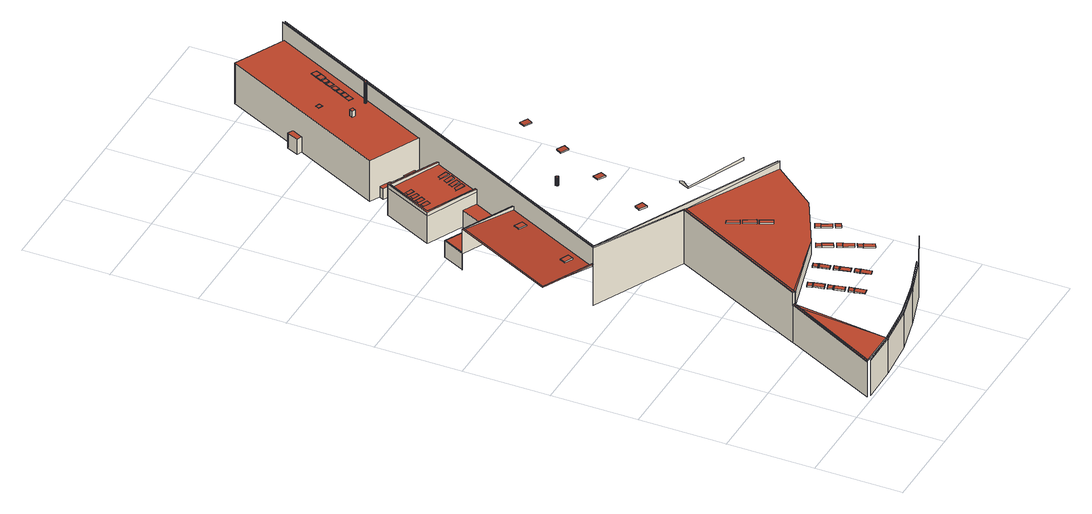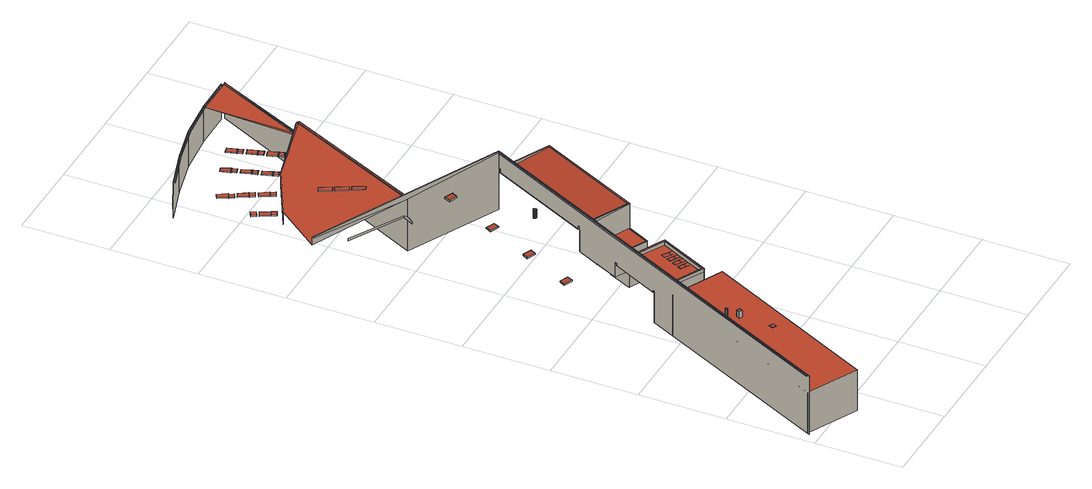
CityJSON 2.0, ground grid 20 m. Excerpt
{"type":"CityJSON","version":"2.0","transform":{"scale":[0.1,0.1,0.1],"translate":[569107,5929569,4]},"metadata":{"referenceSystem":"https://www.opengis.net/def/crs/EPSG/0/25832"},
"CityObjects":{
"building1":{"type":"Building","attributes":{"Grundfläche 2D":"9472.435403","Grundhöhe NN":"4.618"},"children":["building1-1","building1-2","building1-3","building1-4","building1-5","building1-6","building1-7","building1-8","building1-9","building1-10","building1-11","building1-12","building1-13","building1-14","building1-15","building1-16","building1-17","building1-18","building1-19","building1-20","building1-21","building1-22","building1-23","building1-24","building1-25","building1-26","building1-27","building1-28","building1-29","building1-30","building1-31","building1-32","building1-33","building1-34","building1-35","building1-36","building1-37","building1-38","building1-39","building1-40"],"geometry":[{"type":"MultiSurface","lod":"3","boundaries":[[[0,1,2,3]],[[4,5,6,2,7]],[[8,9,10,11]],[[1,0,12,13,14,15]],[[12,0,3,16,13]],[[9,8,17,18]],[[1,15,14,19,20,21,22,4,7,2]],[[23,24,25,26,6,5,27]],[[28,26,25,24,29,30]],[[9,31,32,10]],[[16,33,34,13]],[[35,19,14,13]],[[23,27,5,4,22,21]],[[31,9,18,36]],[[37,38,39,40]],[[40,39,23,21]],[[19,35,20]],[[40,21,20,35,41]],[[42,43,44,45]],[[41,46,47,40]],[[31,48,49,32]],[[33,50,51,34]],[[39,52,53,29,24,23]],[[48,31,36,54]],[[45,44,55,56,57,58,59,60]],[[41,35,61,46]],[[43,42,62,63]],[[64,65,66,67]],[[48,68,69,49]],[[70,51,50,71,72,73]],[[38,37,74,66]],[[37,40,47,75,76,77,74]],[[66,74,67]],[[39,38,66,65,52]],[[68,48,54,78]],[[79,80,81,82]],[[79,82,83,84,85,86,87]],[[52,65,64,88,53]],[[56,55,63,62]],[[85,84,58,57]],[[89,90,81,80]],[[91,92,89,80,79,87,86]],[[68,93,94,69]],[[95,96,76,75,47,46,97]],[[46,61,98,97]],[[99,100,101,102,103,104,105]],[[100,106,107,108]],[[109,110,111,112]],[[113,114,67,74,77,115]],[[116,117,90,89,118]],[[112,119,120,109]],[[116,121,102,101,100,108,122,117]],[[123,118,89,92]],[[124,125,126,127,128]],[[106,100,99,129]],[[130,131,132,133,120,119,103,102,121,123,92,91,86,85,57,56,62,42,45,60,134,88,64,135,136,137,138,139]],[[118,123,121,116]],[[99,105,104,103,119,112,111,132,131,129]],[[113,115,77,76,96,95]],[[140,141,142,143,144,145,146,147,148,149]],[[110,109,120,133]],[[150,151,152,153,127,126,154]],[[106,130,139,107]],[[146,155,156,147]],[[132,111,110,133]],[[106,129,131,130]],[[137,136,135,64,67,157,158,159]]],"semantics":{"surfaces":[{"type":"WallSurface"},{"type":"RoofSurface"}],"values":[0,1,0,1,0,0,0,0,0,0,0,1,1,0,0,0,1,0,0,1,0,0,0,0,1,0,1,0,0,0,1,0,0,0,0,0,0,0,0,0,0,1,0,1,0,0,0,0,0,0,0,0,0,0,0,0,1,1,0,0,1,0,0,0,0,0,0]}}]},
"building1-1":{"type":"BuildingInstallation","parents":["building1"],"geometry":[{"type":"MultiSurface","lod":"3","boundaries":[[[160,161,162,163]],[[163,162,164,165]],[[160,163,165,166]],[[161,160,166,167]],[[162,161,167,164]]],"semantics":{"surfaces":[{"type":"RoofSurface"},{"type":"WallSurface"}],"values":[0,1,1,1,1]}}]},
"building1-2":{"type":"BuildingInstallation","parents":["building1"],"geometry":[{"type":"MultiSurface","lod":"3","boundaries":[[[168,169,170,171]],[[169,168,172,173]],[[170,169,173,174]],[[171,170,174,175]],[[172,168,171,175]]],"semantics":{"surfaces":[{"type":"RoofSurface"},{"type":"WallSurface"}],"values":[0,1,1,1,1]}}]},
"building1-3":{"type":"BuildingInstallation","parents":["building1"],"geometry":[{"type":"MultiSurface","lod":"3","boundaries":[[[176,177,178,179]],[[178,177,180,181]],[[182,179,178,181]],[[176,179,182,183]],[[177,176,183,180]]],"semantics":{"surfaces":[{"type":"RoofSurface"},{"type":"WallSurface"}],"values":[0,1,1,1,1]}}]},
"building1-4":{"type":"BuildingInstallation","parents":["building1"],"geometry":[{"type":"MultiSurface","lod":"3","boundaries":[[[184,185,186,187]],[[187,186,188,189]],[[184,187,189,190]],[[185,184,190,191]],[[186,185,191,188]]],"semantics":{"surfaces":[{"type":"RoofSurface"},{"type":"WallSurface"}],"values":[0,1,1,1,1]}}]},
"building1-5":{"type":"BuildingInstallation","parents":["building1"],"geometry":[{"type":"MultiSurface","lod":"3","boundaries":[[[192,193,194,195,196]],[[195,194,197,198]],[[199,200,192,196,195,198]],[[193,192,200,201]],[[194,193,201,197]]],"semantics":{"surfaces":[{"type":"RoofSurface"},{"type":"WallSurface"}],"values":[0,1,1,1,1]}}]},
"building1-6":{"type":"BuildingInstallation","parents":["building1"],"geometry":[{"type":"MultiSurface","lod":"3","boundaries":[[[202,203,204,205]],[[205,204,206,207]],[[202,205,207,208]],[[203,202,208,209]],[[204,203,209,206]]],"semantics":{"surfaces":[{"type":"RoofSurface"},{"type":"WallSurface"}],"values":[0,1,1,1,1]}}]},
"building1-7":{"type":"BuildingInstallation","parents":["building1"],"geometry":[{"type":"MultiSurface","lod":"3","boundaries":[[[210,211,212,213]],[[213,212,214,215]],[[215,216,210,213]],[[211,210,216,217]],[[217,214,212,211]]],"semantics":{"surfaces":[{"type":"RoofSurface"},{"type":"WallSurface"}],"values":[0,1,1,1,1]}}]},
"building1-8":{"type":"BuildingInstallation","parents":["building1"],"geometry":[{"type":"MultiSurface","lod":"3","boundaries":[[[218,219,220,221,222,223]],[[221,220,224,225]],[[226,223,222,221,225,227]],[[218,223,226,228]],[[224,220,219,218,228,229]]],"semantics":{"surfaces":[{"type":"RoofSurface"},{"type":"WallSurface"}],"values":[0,1,1,1,1]}}]},
"building1-9":{"type":"BuildingInstallation","parents":["building1"],"geometry":[{"type":"MultiSurface","lod":"3","boundaries":[[[230,231,232,233,234]],[[235,236,232,231]],[[233,232,236,237]],[[230,234,233,237,238]],[[238,235,231,230]]],"semantics":{"surfaces":[{"type":"RoofSurface"},{"type":"WallSurface"}],"values":[0,1,1,1,1]}}]},
"building1-10":{"type":"BuildingInstallation","parents":["building1"],"geometry":[{"type":"MultiSurface","lod":"3","boundaries":[[[239,240,241,242]],[[241,240,243,244]],[[242,241,244,245]],[[239,242,245,246]],[[240,239,246,243]]],"semantics":{"surfaces":[{"type":"RoofSurface"},{"type":"WallSurface"}],"values":[0,1,1,1,1]}}]},
"building1-11":{"type":"BuildingInstallation","parents":["building1"],"geometry":[{"type":"MultiSurface","lod":"3","boundaries":[[[247,248,249,250]],[[248,247,251,252]],[[249,248,252,253]],[[250,249,253,254]],[[247,250,254,251]]],"semantics":{"surfaces":[{"type":"RoofSurface"},{"type":"WallSurface"}],"values":[0,1,1,1,1]}}]},
"building1-12":{"type":"BuildingInstallation","parents":["building1"],"geometry":[{"type":"MultiSurface","lod":"3","boundaries":[[[255,256,257,258]],[[255,258,259,260]],[[258,257,261,259]],[[256,255,260,262]],[[257,256,262,261]]],"semantics":{"surfaces":[{"type":"RoofSurface"},{"type":"WallSurface"}],"values":[0,1,1,1,1]}}]},
"building1-13":{"type":"BuildingInstallation","parents":["building1"],"geometry":[{"type":"MultiSurface","lod":"3","boundaries":[[[263,264,265,266]],[[266,265,267,268]],[[263,266,268,269]],[[264,263,269,270]],[[265,264,270,267]]],"semantics":{"surfaces":[{"type":"RoofSurface"},{"type":"WallSurface"}],"values":[0,1,1,1,1]}}]},
"building1-14":{"type":"BuildingInstallation","parents":["building1"],"geometry":[{"type":"MultiSurface","lod":"3","boundaries":[[[271,272,273,274]],[[274,273,275,276]],[[271,274,276,277]],[[272,271,277,278]],[[273,272,278,275]]],"semantics":{"surfaces":[{"type":"RoofSurface"},{"type":"WallSurface"}],"values":[0,1,1,1,1]}}]},
"building1-15":{"type":"BuildingInstallation","parents":["building1"],"geometry":[{"type":"MultiSurface","lod":"3","boundaries":[[[279,280,281,282]],[[282,281,283,284]],[[279,282,284,285]],[[280,279,285,286]],[[281,280,286,283]]],"semantics":{"surfaces":[{"type":"RoofSurface"},{"type":"WallSurface"}],"values":[0,1,1,1,1]}}]},
"building1-16":{"type":"BuildingInstallation","parents":["building1"],"geometry":[{"type":"MultiSurface","lod":"3","boundaries":[[[287,288,289,290]],[[290,289,291,292]],[[287,290,292,293]],[[288,287,293,294]],[[289,288,294,291]]],"semantics":{"surfaces":[{"type":"RoofSurface"},{"type":"WallSurface"}],"values":[0,1,1,1,1]}}]},
"building1-17":{"type":"BuildingInstallation","parents":["building1"],"geometry":[{"type":"MultiSurface","lod":"3","boundaries":[[[295,296,297,298]],[[296,295,299,300]],[[301,297,296,300]],[[302,298,297,301,303]],[[302,299,295,298]]],"semantics":{"surfaces":[{"type":"RoofSurface"},{"type":"WallSurface"}],"values":[0,1,1,1,1]}}]},
"building1-18":{"type":"BuildingInstallation","parents":["building1"],"geometry":[{"type":"MultiSurface","lod":"3","boundaries":[[[304,305,306,307,308]],[[305,304,309,310]],[[306,305,310,311]],[[307,306,311,312]],[[308,307,312,313]],[[304,308,313,309]]],"semantics":{"surfaces":[{"type":"RoofSurface"},{"type":"WallSurface"}],"values":[0,1,1,1,1,1]}}]},
"building1-19":{"type":"BuildingInstallation","parents":["building1"],"geometry":[{"type":"MultiSurface","lod":"3","boundaries":[[[314,315,316,123,317,318]],[[87,314,318,79]],[[87,319,315,314]],[[91,316,320]],[[316,315,320]],[[315,319,320]],[[92,123,316,91]],[[80,317,123,92,89]],[[80,79,318,317]]],"semantics":{"surfaces":[{"type":"RoofSurface"},{"type":"WallSurface"}],"values":[0,1,1,1,1,1,1,1,1]}}]},
"building1-20":{"type":"BuildingInstallation","parents":["building1"],"geometry":[{"type":"MultiSurface","lod":"3","boundaries":[[[321,322,323,324,325,326]],[[327,324,323,328]],[[327,329,330,326,325,324]],[[330,331,321,326]],[[323,322,321,331,332,328]]],"semantics":{"surfaces":[{"type":"RoofSurface"},{"type":"WallSurface"}],"values":[0,1,1,1,1]}}]},
"building1-21":{"type":"BuildingInstallation","parents":["building1"],"geometry":[{"type":"MultiSurface","lod":"3","boundaries":[[[333,334,335,336,337]],[[338,339,335,334,333]],[[336,335,339,340]],[[340,341,337,336]],[[341,338,333,337]]],"semantics":{"surfaces":[{"type":"RoofSurface"},{"type":"WallSurface"}],"values":[0,1,1,1,1]}}]},
"building1-22":{"type":"BuildingInstallation","parents":["building1"],"geometry":[{"type":"MultiSurface","lod":"3","boundaries":[[[342,343,344,345,346]],[[347,348,343,342]],[[348,349,350,345,344,343]],[[350,351,346,345]],[[351,347,342,346]]],"semantics":{"surfaces":[{"type":"RoofSurface"},{"type":"WallSurface"}],"values":[0,1,1,1,1]}}]},
"building1-23":{"type":"BuildingInstallation","parents":["building1"],"geometry":[{"type":"MultiSurface","lod":"3","boundaries":[[[352,353,354,355,356]],[[354,353,357,358]],[[355,354,358,359]],[[356,355,359,360]],[[352,356,360,361]],[[353,352,361,357]]],"semantics":{"surfaces":[{"type":"RoofSurface"},{"type":"WallSurface"}],"values":[0,1,1,1,1,1]}}]},
"building1-24":{"type":"BuildingInstallation","parents":["building1"],"geometry":[{"type":"MultiSurface","lod":"3","boundaries":[[[362,363,364,365]],[[366,367,365,364]],[[362,365,367,368]],[[363,362,368,369]],[[369,366,364,363]]],"semantics":{"surfaces":[{"type":"RoofSurface"},{"type":"WallSurface"}],"values":[0,1,1,1,1]}}]},
"building1-25":{"type":"BuildingInstallation","parents":["building1"],"geometry":[{"type":"MultiSurface","lod":"3","boundaries":[[[370,371,372,373,374]],[[375,376,372,371]],[[376,377,373,372]],[[378,379,375,371,370,374]],[[374,373,377,378]]],"semantics":{"surfaces":[{"type":"RoofSurface"},{"type":"WallSurface"}],"values":[0,1,1,1,1]}}]},
"building1-26":{"type":"BuildingInstallation","parents":["building1"],"geometry":[{"type":"MultiSurface","lod":"3","boundaries":[[[380,381,382,383]],[[383,382,384]],[[380,383,384,385]],[[380,385,381]]],"semantics":{"surfaces":[{"type":"RoofSurface"},{"type":"WallSurface"}],"values":[0,1,1,1]}}]},
"building1-27":{"type":"BuildingInstallation","parents":["building1"],"geometry":[{"type":"MultiSurface","lod":"3","boundaries":[[[386,387,388,389,390,391,392,393,394,395,396,397,398,399,400,401,402,403,404,405,406,407,408,409,410,411,412]],[[413,414,388,387]],[[414,415,389,388]],[[415,416,390,389]],[[417,413,387,386]],[[416,418,391,390]],[[418,419,392,391]],[[419,420,393,392]],[[420,421,394,393]],[[421,422,395,394]],[[422,423,396,395]],[[423,424,397,396]],[[424,425,398,397]],[[425,426,399,398]],[[426,427,400,399]],[[427,428,401,400]],[[428,429,402,401]],[[429,430,403,402]],[[430,431,404,403]],[[431,432,405,404]],[[432,433,406,405]],[[433,434,407,406]],[[434,435,408,407]],[[435,436,409,408]],[[436,437,410,409]],[[437,438,411,410]],[[438,439,412,411]],[[439,417,386,412]]],"semantics":{"surfaces":[{"type":"RoofSurface"},{"type":"WallSurface"}],"values":[0,1,1,1,1,1,1,1,1,1,1,1,1,1,1,1,1,1,1,1,1,1,1,1,1,1,1,1]}}]},
"building1-28":{"type":"BuildingInstallation","parents":["building1"],"geometry":[{"type":"MultiSurface","lod":"3","boundaries":[[[440,441,442,443]],[[443,442,444]],[[440,443,444,445]],[[440,445,441]]],"semantics":{"surfaces":[{"type":"RoofSurface"},{"type":"WallSurface"}],"values":[0,1,1,1]}}]},
"building1-29":{"type":"BuildingInstallation","parents":["building1"],"geometry":[{"type":"MultiSurface","lod":"3","boundaries":[[[446,447,448,449]],[[449,448,450,451]],[[446,449,451,452]],[[447,446,452,453]],[[448,447,453,450]]],"semantics":{"surfaces":[{"type":"RoofSurface"},{"type":"WallSurface"}],"values":[0,1,1,1,1]}}]},
"building1-30":{"type":"BuildingInstallation","parents":["building1"],"geometry":[{"type":"MultiSurface","lod":"3","boundaries":[[[454,455,456,457]],[[456,455,458,459]],[[457,456,459,460]],[[454,457,460,461]],[[455,454,461,458]]],"semantics":{"surfaces":[{"type":"RoofSurface"},{"type":"WallSurface"}],"values":[0,1,1,1,1]}}]},
"building1-31":{"type":"BuildingInstallation","parents":["building1"],"geometry":[{"type":"MultiSurface","lod":"3","boundaries":[[[462,463,464,465]],[[466,467,463,462]],[[467,468,464,463]],[[468,469,465,464]],[[469,466,462,465]]],"semantics":{"surfaces":[{"type":"RoofSurface"},{"type":"WallSurface"}],"values":[0,1,1,1,1]}}]},
"building1-32":{"type":"BuildingInstallation","parents":["building1"],"geometry":[{"type":"MultiSurface","lod":"3","boundaries":[[[470,471,472,473]],[[473,472,474]],[[470,473,474,475]],[[470,475,471]]],"semantics":{"surfaces":[{"type":"RoofSurface"},{"type":"WallSurface"}],"values":[0,1,1,1]}}]},
"building1-33":{"type":"BuildingInstallation","parents":["building1"],"geometry":[{"type":"MultiSurface","lod":"3","boundaries":[[[476,477,478,479]],[[479,478,480]],[[480,481,476,479]],[[476,481,477]]],"semantics":{"surfaces":[{"type":"RoofSurface"},{"type":"WallSurface"}],"values":[0,1,1,1]}}]},
"building1-34":{"type":"BuildingInstallation","parents":["building1"],"geometry":[{"type":"MultiSurface","lod":"3","boundaries":[[[482,483,484,485]],[[485,484,486,487]],[[482,485,487,488]],[[483,482,488,489]],[[484,483,489,486]]],"semantics":{"surfaces":[{"type":"RoofSurface"},{"type":"WallSurface"}],"values":[0,1,1,1,1]}}]},
"building1-35":{"type":"BuildingInstallation","parents":["building1"],"geometry":[{"type":"MultiSurface","lod":"3","boundaries":[[[490,491,492,493]],[[493,492,494]],[[494,495,490,493]],[[490,495,491]]],"semantics":{"surfaces":[{"type":"RoofSurface"},{"type":"WallSurface"}],"values":[0,1,1,1]}}]},
"building1-36":{"type":"BuildingInstallation","parents":["building1"],"geometry":[{"type":"MultiSurface","lod":"3","boundaries":[[[496,497,498,499]],[[499,498,500]],[[496,499,500,501]],[[501,497,496]]],"semantics":{"surfaces":[{"type":"RoofSurface"},{"type":"WallSurface"}],"values":[0,1,1,1]}}]},
"building1-37":{"type":"BuildingInstallation","parents":["building1"],"geometry":[{"type":"MultiSurface","lod":"3","boundaries":[[[502,503,504,505]],[[506,505,504]],[[502,505,506,507]],[[502,507,503]]],"semantics":{"surfaces":[{"type":"RoofSurface"},{"type":"WallSurface"}],"values":[0,1,1,1]}}]},
"building1-38":{"type":"BuildingInstallation","parents":["building1"],"geometry":[{"type":"MultiSurface","lod":"3","boundaries":[[[508,509,510,511]],[[511,510,512]],[[512,513,508,511]],[[513,509,508]]],"semantics":{"surfaces":[{"type":"RoofSurface"},{"type":"WallSurface"}],"values":[0,1,1,1]}}]},
"building1-39":{"type":"BuildingInstallation","parents":["building1"],"geometry":[{"type":"MultiSurface","lod":"3","boundaries":[[[514,515,516,517]],[[517,516,518,519]],[[514,517,519,520]],[[515,514,520,521]],[[516,515,521,518]]],"semantics":{"surfaces":[{"type":"RoofSurface"},{"type":"WallSurface"}],"values":[0,1,1,1,1]}}]},
"building1-40":{"type":"BuildingInstallation","parents":["building1"],"geometry":[{"type":"MultiSurface","lod":"3","boundaries":[[[522,523,524,525]],[[525,524,526,527]],[[522,525,527,528]],[[523,522,528,529]],[[524,523,529,526]]],"semantics":{"surfaces":[{"type":"RoofSurface"},{"type":"WallSurface"}],"values":[0,1,1,1,1]}}]},
"building2":{"type":"Building","attributes":{"Grundfläche 2D":"587.861139","Grundhöhe NN":"4.744"},"children":["building2-1","building2-2","building2-3","building2-4","building2-5","building2-6","building2-7","building2-8","building2-9","building2-10","building2-11"],"geometry":[{"type":"Solid","lod":"3","boundaries":[[[[530,531,532,533]],[[534,535,536,537]],[[538,539,540,541]],[[542,543,544,545]],[[532,531,546,547]],[[544,548,549,533,532,547,550,545]],[[536,535,551,552,540,539,553,554,530,533,549,555]],[[531,530,554,546]],[[537,536,555,556]],[[534,537,556,557]],[[535,534,557,551]],[[541,540,552,558]],[[538,541,558,559]],[[539,538,559,553]],[[542,545,550,560]],[[543,542,560,561]],[[544,543,561,548]],[[549,548,561,560,550,547,546,554,553,559,558,552,551,557,556,555]]]],"semantics":{"surfaces":[{"type":"RoofSurface"},{"type":"WallSurface"},{"type":"GroundSurface"}],"values":[[0,0,0,0,1,1,1,1,1,1,1,1,1,1,1,1,1,2]]}}]},
"building2-1":{"type":"BuildingInstallation","parents":["building2"],"geometry":[{"type":"MultiSurface","lod":"3","boundaries":[[[562,563,564,565]],[[562,565,566,567]],[[563,562,567,568]],[[565,564,569,566]],[[564,563,568,569]]],"semantics":{"surfaces":[{"type":"RoofSurface"},{"type":"WallSurface"}],"values":[0,1,1,1,1]}}]},
"building2-2":{"type":"BuildingInstallation","parents":["building2"],"geometry":[{"type":"MultiSurface","lod":"3","boundaries":[[[570,571,572,573]],[[570,573,574,575]],[[573,572,576,574]],[[571,570,575,577]],[[572,571,577,576]]],"semantics":{"surfaces":[{"type":"RoofSurface"},{"type":"WallSurface"}],"values":[0,1,1,1,1]}}]},
"building2-3":{"type":"BuildingInstallation","parents":["building2"],"geometry":[{"type":"MultiSurface","lod":"3","boundaries":[[[578,579,580,581]],[[581,580,582,583]],[[578,581,583,584]],[[579,578,584,585]],[[580,579,585,582]]],"semantics":{"surfaces":[{"type":"RoofSurface"},{"type":"WallSurface"}],"values":[0,1,1,1,1]}}]},
"building2-4":{"type":"BuildingInstallation","parents":["building2"],"geometry":[{"type":"MultiSurface","lod":"3","boundaries":[[[586,587,588,589]],[[589,588,590,591]],[[586,589,591,592]],[[587,586,592,593]],[[588,587,593,590]]],"semantics":{"surfaces":[{"type":"RoofSurface"},{"type":"WallSurface"}],"values":[0,1,1,1,1]}}]},
"building2-5":{"type":"BuildingInstallation","parents":["building2"],"geometry":[{"type":"MultiSurface","lod":"3","boundaries":[[[594,595,596,597]],[[597,596,598,599]],[[594,597,599,600]],[[595,594,600,601]],[[596,595,601,598]]],"semantics":{"surfaces":[{"type":"RoofSurface"},{"type":"WallSurface"}],"values":[0,1,1,1,1]}}]},
"building2-6":{"type":"BuildingInstallation","parents":["building2"],"geometry":[{"type":"MultiSurface","lod":"3","boundaries":[[[602,603,604,605]],[[603,602,606,607]],[[605,604,608,609]],[[602,605,609,606]],[[604,603,607,608]]],"semantics":{"surfaces":[{"type":"RoofSurface"},{"type":"WallSurface"}],"values":[0,1,1,1,1]}}]},
"building2-7":{"type":"BuildingInstallation","parents":["building2"],"geometry":[{"type":"MultiSurface","lod":"3","boundaries":[[[610,611,612,613]],[[613,612,614,615]],[[610,613,615,616]],[[611,610,616,617]],[[612,611,617,614]]],"semantics":{"surfaces":[{"type":"RoofSurface"},{"type":"WallSurface"}],"values":[0,1,1,1,1]}}]},
"building2-8":{"type":"BuildingInstallation","parents":["building2"],"geometry":[{"type":"MultiSurface","lod":"3","boundaries":[[[618,619,620,621,622,623,624,625,626,627,628,629,630,631,632,633,634,635,636]],[[637,638,618,636]],[[638,639,619,618]],[[639,640,620,619]],[[640,641,621,620]],[[641,642,622,621]],[[642,643,623,622]],[[643,644,624,623]],[[644,645,625,624]],[[645,646,626,625]],[[646,647,627,626]],[[647,648,628,627]],[[648,649,629,628]],[[649,650,630,629]],[[650,651,631,630]],[[651,652,632,631]],[[652,653,633,632]],[[653,654,634,633]],[[654,655,635,634]],[[655,637,636,635]]],"semantics":{"surfaces":[{"type":"RoofSurface"},{"type":"WallSurface"}],"values":[0,1,1,1,1,1,1,1,1,1,1,1,1,1,1,1,1,1,1,1]}}]},
"building2-9":{"type":"BuildingInstallation","parents":["building2"],"geometry":[{"type":"MultiSurface","lod":"3","boundaries":[[[656,657,658,659]],[[659,658,660,661]],[[656,659,661,662]],[[657,656,662,663]],[[658,657,663,660]]],"semantics":{"surfaces":[{"type":"RoofSurface"},{"type":"WallSurface"}],"values":[0,1,1,1,1]}}]},
"building2-10":{"type":"BuildingInstallation","parents":["building2"],"geometry":[{"type":"MultiSurface","lod":"3","boundaries":[[[664,665,666,667]],[[667,666,668,669]],[[664,667,669,670]],[[665,664,670,671]],[[666,665,671,668]]],"semantics":{"surfaces":[{"type":"RoofSurface"},{"type":"WallSurface"}],"values":[0,1,1,1,1]}}]},
"building2-11":{"type":"BuildingInstallation","parents":["building2"],"geometry":[{"type":"MultiSurface","lod":"3","boundaries":[[[672,673,674,675]],[[675,674,676,677]],[[672,675,677,678]],[[673,672,678,679]],[[674,673,679,676]]],"semantics":{"surfaces":[{"type":"RoofSurface"},{"type":"WallSurface"}],"values":[0,1,1,1,1]}}]}
},
"vertices":[
[85,12,93],[81,13,93],[81,13,95],[85,12,95],[183,220,102],[78,15,95],[76,12,95],[82,15,95],[84,8,93],[171,9,93],[171,9,95],[84,8,95],[123,12,93],[171,12,93],[183,220,99],[82,15,93],[171,12,95],[84,8,6],[171,9,6],[187,228,100],[188,230,100],[188,230,102],[187,228,102],[184,232,102],[184,232,100],[184,230,100],[76,12,93],[184,230,102],[76,12,6],[184,232,6],[184,230,6],[265,19,93],[265,19,95],[264,23,95],[264,23,93],[189,228,100],[265,19,6],[188,230,133],[184,232,133],[184,232,131],[188,230,131],[189,228,131],[130,662,101],[13,719,108],[13,719,109],[130,662,109],[363,275,131],[189,233,131],[354,40,93],[354,40,95],[353,43,95],[353,43,93],[342,554,139],[342,554,6],[354,40,6],[127,951,109],[243,894,109],[244,897,109],[126,955,109],[10,717,109],[128,659,109],[363,275,100],[243,894,101],[127,951,108],[128,659,150],[342,554,141],[342,554,142],[128,659,153],[442,69,93],[442,69,95],[354,44,93],[354,44,95],[440,72,95],[440,72,93],[346,553,142],[343,547,139],[346,553,139],[346,553,141],[442,69,6],[127,955,47],[152,1007,47],[152,1007,6],[127,955,6],[126,955,6],[126,955,108],[244,897,101],[244,897,47],[128,954,47],[128,659,6],[238,965,47],[238,965,6],[269,948,47],[270,949,47],[524,106,93],[524,106,95],[568,444,132],[352,550,139],[486,339,131],[486,339,100],[180,1060,84],[180,1060,75],[183,1058,75],[296,1003,79],[296,1003,85],[264,1019,85],[183,1058,84],[236,1176,75],[236,1176,6],[180,1060,6],[185,1062,75],[238,1171,75],[238,1171,84],[185,1062,84],[568,444,150],[568,444,153],[352,550,140],[264,1019,48],[264,1019,6],[238,965,48],[298,1007,85],[298,1007,79],[296,1003,48],[183,1058,6],[270,949,48],[566,448,150],[353,552,140],[132,659,150],[132,659,153],[566,448,153],[236,1176,84],[353,1119,79],[353,1119,84],[351,1115,84],[351,1115,79],[128,659,101],[269,948,151],[270,949,151],[576,1576,151],[576,1576,6],[353,1119,6],[419,591,151],[421,596,150],[423,600,148],[424,603,146],[424,603,142],[414,582,142],[412,578,142],[412,578,146],[414,582,148],[416,587,150],[301,1004,150],[303,1008,150],[578,1572,151],[578,1572,153],[245,889,150],[544,514,148],[544,514,155],[269,948,153],[270,949,153],[576,1576,153],
[301,120,98],[295,143,99],[283,140,99],[289,117,98],[283,140,96],[289,117,96],[301,120,96],[295,143,96],
[280,152,100],[283,141,99],[295,144,99],[292,155,100],[280,152,97],[283,141,96],[295,144,96],[292,155,97],
[284,184,101],[272,181,101],[278,159,100],[290,162,100],[272,181,98],[278,159,97],[290,162,97],[284,184,98],
[283,186,101],[280,197,101],[269,194,101],[272,183,101],[269,194,98],[272,183,98],[283,186,98],[280,197,98],
[279,203,101],[273,226,102],[261,223,102],[267,200,101],[278,203,101],[261,223,99],[267,200,98],[278,203,98],[279,203,98],[273,226,99],
[272,227,102],[269,238,102],[257,235,102],[260,224,102],[257,235,99],[260,224,99],[272,227,99],[269,238,99],
[141,721,105],[121,730,105],[115,717,105],[135,708,105],[115,717,103],[135,708,102],[141,721,102],[121,730,103],
[362,161,99],[359,160,99],[350,158,99],[356,136,97],[358,136,97],[368,139,97],[350,158,96],[356,136,96],[368,139,96],[358,136,96],[362,161,96],[359,160,96],
[358,173,99],[347,170,99],[350,159,99],[361,162,99],[359,170,99],[347,170,97],[350,159,96],[361,162,96],[358,173,97],
[350,202,100],[339,199,100],[345,177,99],[356,180,99],[339,199,98],[345,177,97],[356,180,97],[350,202,98],
[336,212,101],[339,201,100],[350,204,100],[347,215,101],[336,212,98],[339,201,98],[350,204,98],[347,215,98],
[345,222,100],[339,244,102],[328,241,102],[334,219,100],[334,219,98],[345,222,98],[328,241,99],[339,244,99],
[338,246,102],[335,257,102],[324,254,102],[327,243,102],[324,254,99],[327,243,99],[338,246,99],[335,257,99],
[207,857,105],[188,866,105],[182,853,105],[201,844,105],[182,853,103],[201,844,102],[207,857,102],[188,866,103],
[406,273,101],[401,283,102],[391,278,102],[396,267,101],[391,278,99],[396,267,99],[406,273,99],[401,283,99],
[418,251,101],[407,272,102],[397,266,102],[408,246,101],[397,266,99],[408,246,98],[418,251,98],[407,272,99],
[340,458,138],[353,432,138],[362,436,138],[349,462,138],[340,458,137],[353,432,136],[362,436,136],[349,462,137],[356,449,136],
[410,240,101],[416,229,101],[426,235,101],[421,245,101],[411,240,101],[410,240,98],[416,229,98],[426,235,98],[421,245,98],[411,240,98],
[128,954,48],[153,1005,48],[269,948,48],[152,1007,48],[127,955,48],[153,1005,47],[235,965,47],
[365,432,138],[357,428,138],[356,427,138],[369,401,138],[378,405,138],[378,406,138],[369,401,135],[356,427,136],[378,405,135],[378,406,135],[365,432,136],[357,428,136],
[416,228,101],[427,208,100],[427,207,100],[437,212,100],[426,233,101],[416,228,98],[427,207,97],[437,212,97],[426,233,98],
[430,202,99],[435,191,98],[440,194,98],[445,197,98],[440,207,99],[430,202,97],[435,191,96],[440,194,96],[445,197,96],[440,207,97],
[371,397,137],[371,396,137],[384,370,137],[393,375,137],[380,401,137],[371,396,135],[384,370,134],[393,375,134],[380,401,135],[371,397,135],
[322,639,146],[304,647,147],[297,634,147],[315,625,146],[297,634,144],[315,625,143],[322,639,143],[304,647,144],
[441,193,99],[435,190,99],[446,168,98],[456,174,98],[445,195,99],[435,190,96],[446,168,96],[456,174,96],[445,195,96],[441,193,96],
[226,1082,77],[204,1093,75],[200,1084,75],[221,1073,77],[221,1073,76],[226,1082,76],
[303,826,167],[303,827,167],[302,827,167],[301,827,167],[301,826,167],[300,826,167],[299,826,167],[299,825,167],[299,824,167],[299,823,167],[299,822,167],[299,821,167],[300,821,167],[300,820,167],[301,820,167],[302,820,167],[303,820,167],[304,820,167],[304,821,167],[305,821,167],[305,822,167],[305,823,167],[306,823,167],[305,824,167],[305,825,167],[305,826,167],[304,826,167],[303,827,147],[302,827,147],[301,827,147],[301,826,147],[303,826,147],[300,826,147],[299,826,147],[299,825,147],[299,824,147],[299,823,147],[299,822,147],[299,821,147],[300,821,147],[300,820,147],[301,820,147],[302,820,147],[303,820,147],[304,820,147],[304,821,147],[305,821,147],[305,822,147],[305,823,147],[306,823,147],[305,824,147],[305,825,147],[305,826,147],[304,826,147],
[233,1098,77],[212,1108,75],[208,1099,75],[229,1089,77],[229,1089,76],[233,1098,76],
[468,304,102],[463,315,102],[452,310,102],[458,299,102],[452,310,99],[458,299,99],[468,304,99],[463,315,99],
[468,303,101],[458,298,101],[469,277,101],[479,282,101],[458,298,99],[469,277,98],[479,282,98],[468,303,99],
[472,271,101],[477,260,101],[488,266,101],[482,277,101],[472,271,98],[477,260,98],[488,266,98],[482,277,98],
[241,1113,77],[220,1124,75],[215,1115,75],[237,1105,77],[237,1105,76],[241,1113,76],
[249,1129,77],[228,1139,75],[223,1131,75],[245,1120,77],[245,1120,76],[249,1129,76],
[382,761,146],[363,770,147],[357,757,147],[376,748,146],[357,757,144],[376,748,143],[382,761,143],[363,770,144],
[307,1042,81],[286,1052,78],[281,1043,78],[302,1033,81],[302,1033,79],[307,1042,79],
[314,1057,81],[293,1067,78],[289,1058,78],[310,1048,81],[310,1048,79],[314,1057,79],
[323,1073,81],[301,1083,78],[297,1074,78],[318,1064,81],[318,1064,79],[323,1073,79],
[330,1089,81],[309,1099,78],[304,1091,78],[326,1080,81],[326,1080,79],[330,1089,79],
[436,870,146],[417,879,147],[410,866,147],[429,857,146],[410,866,144],[429,857,143],[436,870,143],[417,879,144],
[489,979,146],[470,988,147],[464,975,147],[482,966,146],[464,975,144],[482,966,143],[489,979,143],[470,988,144],
[379,1173,109],[574,1572,109],[458,1629,109],[262,1230,109],[305,1196,34],[310,1206,34],[286,1218,34],[281,1208,34],[363,1168,34],[368,1178,34],[342,1191,34],[337,1181,34],[362,1463,45],[349,1436,45],[361,1431,45],[374,1457,45],[574,1572,7],[458,1629,7],[361,1431,7],[262,1230,7],[374,1457,7],[310,1206,7],[342,1191,7],[368,1178,7],[379,1173,7],[286,1218,7],[281,1208,7],[305,1196,7],[337,1181,7],[363,1168,7],[362,1463,7],[349,1436,7],
[442,1371,110],[437,1360,110],[447,1355,110],[452,1366,110],[452,1366,109],[442,1371,109],[437,1360,109],[447,1355,109],
[448,1384,110],[443,1373,110],[453,1368,110],[459,1379,110],[459,1379,109],[448,1384,109],[453,1368,109],[443,1373,109],
[397,1333,125],[390,1336,125],[386,1328,125],[393,1325,125],[386,1328,109],[393,1325,109],[397,1333,109],[390,1336,109],
[462,1412,110],[456,1401,110],[467,1396,110],[472,1407,110],[467,1396,109],[472,1407,109],[462,1412,109],[456,1401,109],
[476,1441,110],[471,1431,110],[481,1426,110],[487,1436,110],[481,1426,109],[487,1436,109],[476,1441,109],[471,1431,109],
[390,1413,110],[386,1404,110],[395,1400,110],[399,1409,110],[390,1413,109],[386,1404,109],[395,1400,109],[399,1409,109],
[476,1443,111],[489,1437,111],[495,1450,111],[482,1456,111],[495,1450,109],[482,1456,109],[476,1443,109],[489,1437,109],
[446,1324,163],[447,1324,163],[448,1325,163],[448,1326,163],[449,1326,163],[449,1327,163],[448,1328,163],[448,1329,163],[447,1329,163],[446,1329,163],[445,1329,163],[444,1329,163],[444,1328,163],[443,1328,163],[443,1327,163],[443,1326,163],[444,1325,163],[444,1324,163],[445,1324,163],[445,1324,109],[446,1324,109],[447,1324,109],[448,1325,109],[448,1326,109],[449,1326,109],[449,1327,109],[448,1328,109],[448,1329,109],[447,1329,109],[446,1329,109],[445,1329,109],[444,1329,109],[444,1328,109],[443,1328,109],[443,1327,109],[443,1326,109],[444,1325,109],[444,1324,109],
[464,1417,110],[475,1412,110],[480,1423,110],[469,1428,110],[480,1423,109],[469,1428,109],[464,1417,109],[475,1412,109],
[455,1398,110],[450,1387,110],[460,1382,110],[465,1393,110],[460,1382,109],[465,1393,109],[455,1398,109],[450,1387,109],
[483,1457,111],[495,1451,111],[501,1464,111],[489,1470,111],[501,1464,109],[489,1470,109],[483,1457,109],[495,1451,109]
]}
